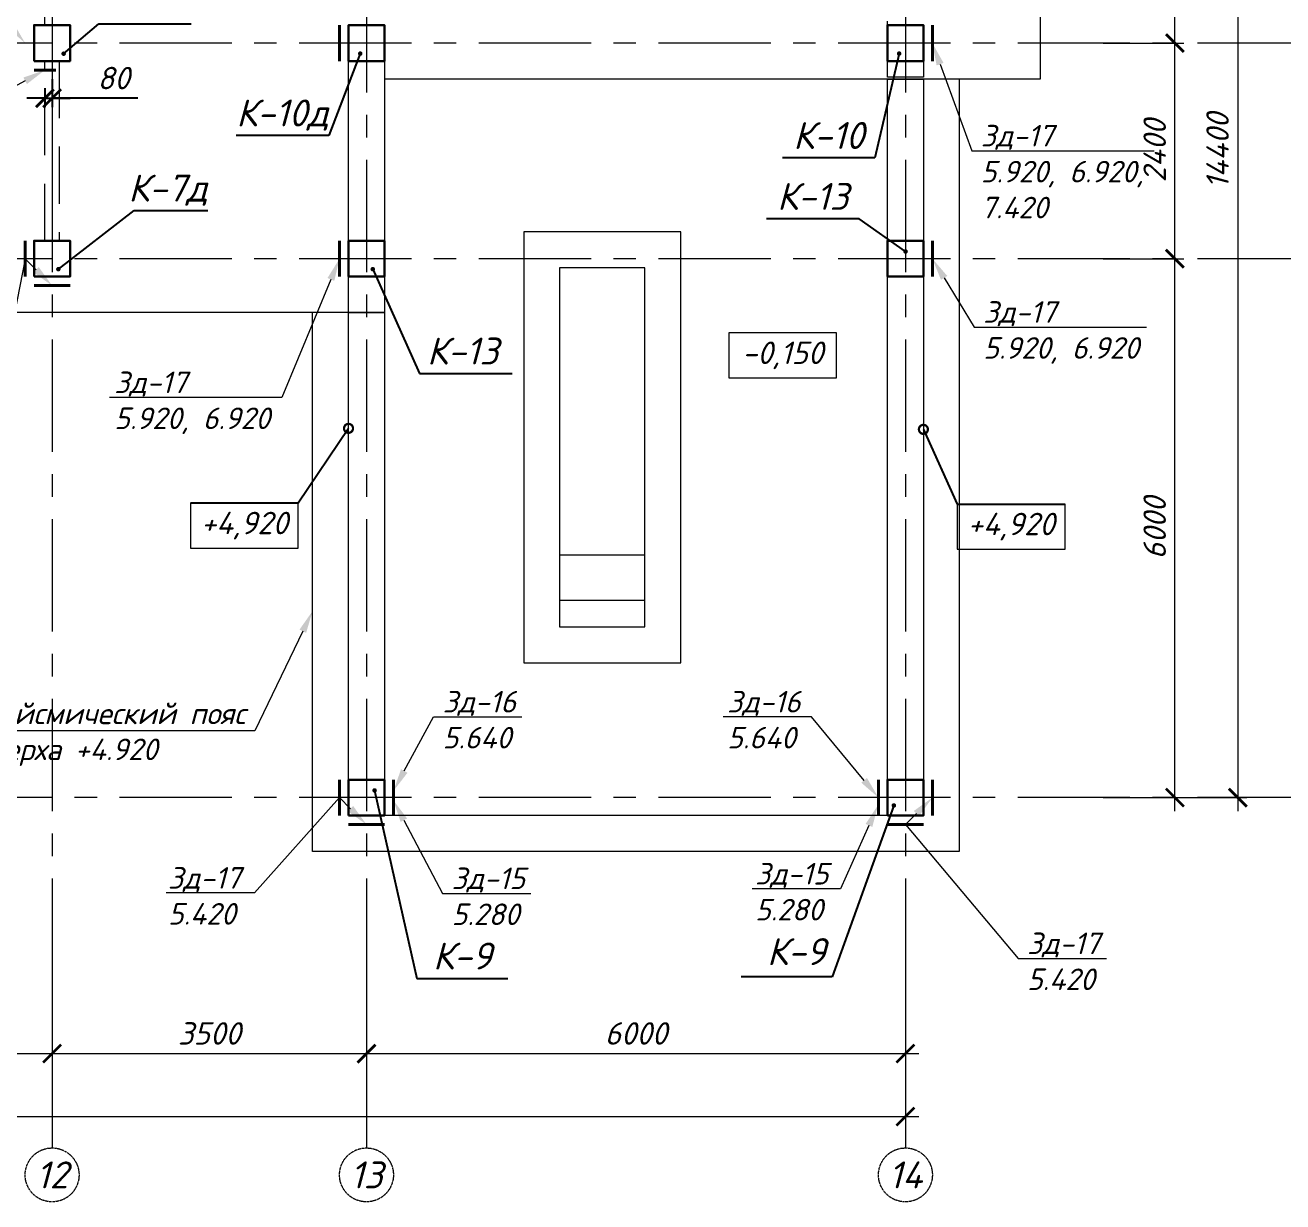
# Model space of a CAD drawing. Header units: millimetres. Extents: x -41985 to 836963, y -232665 to -4590.
# Drawn here: x 57850 to 71852, y -58706 to -45606 of the extents above; entities that cross this region are included whole.
import ezdxf
from ezdxf import colors
from ezdxf.entities.mleader import LeaderData, LeaderLine
from ezdxf.enums import TextEntityAlignment as Align
from ezdxf.math import Vec2, Vec3

# ---------------------------------------------------------------- set-up
doc = ezdxf.new("R2010")
doc.units = ezdxf.units.MM
doc.header["$PDMODE"] = 35
for name, pattern in [('CENTERX2', [4, 2.5, -0.5, 0.5, -0.5]), ('DASHED2', [0.375, 0.25, -0.125]), ('HIDDEN2', [4.7625, 3.175, -1.5875])]:
    doc.linetypes.add(name, pattern=pattern)
doc.layers.get('Defpoints').update_dxf_attribs({"color": 1, "lineweight": 0})
for name, color, linetype, lineweight in [('#Закл выноски и размеры', 7, 'Continuous', 13), ('#Закладные', 10, 'Continuous', 40), ('k_ Выноски', 7, 'Continuous', 13), ('k_ Осевая', 8, 'CENTERX2', 9), ('k_ Осевые размеры', 251, 'Continuous', 5), ('k_ Отметки', 251, 'Continuous', 13), ('k_ Позиции', 1, 'Continuous', 13), ('Балки', 24, 'DASHED2', 5), ('Колонна', 84, 'Continuous', 30), ('Линия пунктир', 190, 'HIDDEN2', 9), ('Линия Тонкая', 86, 'Continuous', 9), ('Перекрытие. Отм. 0.000', 214, 'Continuous', 40)]:
    doc.layers.add(name, color=color, linetype=linetype, lineweight=lineweight)
doc.styles.get("Standard").update_dxf_attribs({"font": 'isocpeur.ttf'})
doc.styles.add('STEP PR', font='isocpeui.ttf')
doc.dimstyles.get("Standard").update_dxf_attribs({"dimtxt": 0.18, "dimasz": 0.18, "dimexe": 0.18, "dimexo": 0.0625, "dimgap": 0.09, "dimtad": 0, "dimtih": 1, "dimtoh": 1, "dimdec": 4, "dimzin": 0, "dimdsep": 46, "dimtxsty": 'Standard', "dimcen": 0.09, "dimadec": 0, "dimazin": 0, "dimtfac": 1, "dimtdec": 4, "dimtofl": 0, "dimtmove": 0, "dimatfit": 3, "dimfxl": 1, "dimtolj": 1, "dimtzin": 0, "dimarcsym": 0})
doc.dimstyles.new('STEP PR', dxfattribs={"dimscale": 100, "dimtxt": 2.5, "dimasz": 2, "dimexe": 1, "dimexo": 2, "dimgap": 1, "dimtad": 1, "dimdec": 4, "dimlfac": -1, "dimtxsty": 'STEP PR', "dimblk": 'ARCHTICK', "dimcen": 2, "dimdle": 1.5, "dimclrt": 1, "dimadec": 0, "dimazin": 0, "dimtfac": 1, "dimtdec": 4, "dimtmove": 1, "dimatfit": 3, "dimldrblk": 'DOTSMALL', "dimfxl": 1, "dimtolj": 1, "dimtzin": 0, "dimarcsym": 0})

# ---------------------------------------------------------------- blocks, each defined once
blk = doc.blocks.new('_ArchTick')
at = {"color": 0, "linetype": 'ByBlock', "const_width": 0.15}
blk.add_lwpolyline([(-0.5, -0.5), (0.5, 0.5)], dxfattribs=at)
blk = doc.blocks.new('*D2252')
at = {"layer": 'Defpoints', "color": 0, "transparency": 16777216}
for p in [(0, -1850), (67650, -1850), (67650, -3550)]:
    blk.add_point(p, dxfattribs=at)
at = {"layer": 'k_ Осевые размеры', "color": 0, "lineweight": -2, "transparency": 16777216}
for p, q in [((0, -2050), (0, -3650)), ((67650, -2050), (67650, -3650)), ((-150, -3550), (67800, -3550))]:
    blk.add_line(p, q, dxfattribs=at)
at = {"layer": 'k_ Осевые размеры', "color": 0, "lineweight": -2, "transparency": 16777216, "xscale": 200, "yscale": 200, "zscale": 200, "rotation": 180}
blk.add_blockref('_ArchTick', (0, -3550), dxfattribs=at)
at = {"layer": 'k_ Осевые размеры', "color": 0, "lineweight": -2, "transparency": 16777216, "xscale": 200, "yscale": 200, "zscale": 200}
blk.add_blockref('_ArchTick', (67650, -3550), dxfattribs=at)
at = {"layer": 'k_ Осевые размеры', "color": 1, "transparency": 16777216, "insert": (33825, -3323), "char_height": 250, "attachment_point": 5, "style": 'STEP PR'}
blk.add_mtext('\\A1;67650', dxfattribs=at)
blk = doc.blocks.new('_DotSmall')
at = {"color": 0, "linetype": 'ByBlock', "const_width": 0.5}
blk.add_lwpolyline([(-0.0625, 0, 1), (0.0625, 0, 1)], format="xyb", close=True, dxfattribs=at)
blk = doc.blocks.new('*D2253')
at = {"layer": 'Defpoints', "color": 0, "transparency": 16777216}
for p in [(52150, -1850), (58150, -1850), (58150, -2850)]:
    blk.add_point(p, dxfattribs=at)
at = {"layer": 'k_ Осевые размеры', "color": 0, "lineweight": -2, "transparency": 16777216}
for p, q in [((52150, -2050), (52150, -2950)), ((58150, -2050), (58150, -2950)), ((52000, -2850), (58300, -2850))]:
    blk.add_line(p, q, dxfattribs=at)
at = {"layer": 'k_ Осевые размеры', "color": 0, "lineweight": -2, "transparency": 16777216, "xscale": 200, "yscale": 200, "zscale": 200, "rotation": 180}
blk.add_blockref('_ArchTick', (52150, -2850), dxfattribs=at)
at = {"layer": 'k_ Осевые размеры', "color": 0, "lineweight": -2, "transparency": 16777216, "xscale": 200, "yscale": 200, "zscale": 200}
blk.add_blockref('_ArchTick', (58150, -2850), dxfattribs=at)
at = {"layer": 'k_ Осевые размеры', "color": 1, "transparency": 16777216, "insert": (55150, -2625), "char_height": 250, "attachment_point": 5, "style": 'STEP PR'}
blk.add_mtext('\\A1;6000', dxfattribs=at)
blk = doc.blocks.new('*D2254')
at = {"layer": 'Defpoints', "color": 0, "transparency": 16777216}
for p in [(58150, -1850), (61650, -1850), (61650, -2850)]:
    blk.add_point(p, dxfattribs=at)
at = {"layer": 'k_ Осевые размеры', "color": 0, "lineweight": -2, "transparency": 16777216}
for p, q in [((58150, -2050), (58150, -2950)), ((61650, -2050), (61650, -2950)), ((58000, -2850), (61800, -2850))]:
    blk.add_line(p, q, dxfattribs=at)
at = {"layer": 'k_ Осевые размеры', "color": 0, "lineweight": -2, "transparency": 16777216, "xscale": 200, "yscale": 200, "zscale": 200, "rotation": 180}
blk.add_blockref('_ArchTick', (58150, -2850), dxfattribs=at)
at = {"layer": 'k_ Осевые размеры', "color": 0, "lineweight": -2, "transparency": 16777216, "xscale": 200, "yscale": 200, "zscale": 200}
blk.add_blockref('_ArchTick', (61650, -2850), dxfattribs=at)
at = {"layer": 'k_ Осевые размеры', "color": 1, "transparency": 16777216, "insert": (59900, -2625), "char_height": 250, "attachment_point": 5, "style": 'STEP PR'}
blk.add_mtext('\\A1;3500', dxfattribs=at)
blk = doc.blocks.new('*D2255')
at = {"layer": 'Defpoints', "color": 0, "transparency": 16777216}
for p in [(61650, -1850), (67650, -1850), (67650, -2850)]:
    blk.add_point(p, dxfattribs=at)
at = {"layer": 'k_ Осевые размеры', "color": 0, "lineweight": -2, "transparency": 16777216}
for p, q in [((61650, -2050), (61650, -2950)), ((67650, -2050), (67650, -2950)), ((61500, -2850), (67800, -2850))]:
    blk.add_line(p, q, dxfattribs=at)
at = {"layer": 'k_ Осевые размеры', "color": 0, "lineweight": -2, "transparency": 16777216, "xscale": 200, "yscale": 200, "zscale": 200, "rotation": 180}
blk.add_blockref('_ArchTick', (61650, -2850), dxfattribs=at)
at = {"layer": 'k_ Осевые размеры', "color": 0, "lineweight": -2, "transparency": 16777216, "xscale": 200, "yscale": 200, "zscale": 200}
blk.add_blockref('_ArchTick', (67650, -2850), dxfattribs=at)
at = {"layer": 'k_ Осевые размеры', "color": 1, "transparency": 16777216, "insert": (64650, -2625), "char_height": 250, "attachment_point": 5, "style": 'STEP PR'}
blk.add_mtext('\\A1;6000', dxfattribs=at)
blk = doc.blocks.new('*D2259')
at = {"layer": 'Defpoints', "color": 0, "transparency": 16777216}
for p in [(69650, 6000), (70650, 6000), (69650, 0)]:
    blk.add_point(p, dxfattribs=at)
at = {"layer": 'k_ Осевые размеры', "color": 0, "lineweight": -2, "transparency": 16777216}
for p, q in [((70650, -150), (70650, 6150)), ((69850, 6000), (70750, 6000)), ((69850, 0), (70750, 0))]:
    blk.add_line(p, q, dxfattribs=at)
at = {"layer": 'k_ Осевые размеры', "color": 0, "lineweight": -2, "transparency": 16777216, "xscale": 200, "yscale": 200, "zscale": 200}
for p, rotation in [((70650, 6000), 90), ((70650, 0), 270)]:
    blk.add_blockref('_ArchTick', p, dxfattribs=dict(at, rotation=rotation))
at = {"layer": 'k_ Осевые размеры', "color": 1, "transparency": 16777216, "insert": (70425, 3000), "char_height": 250, "attachment_point": 5, "rotation": 90, "style": 'STEP PR'}
blk.add_mtext('\\A1;6000', dxfattribs=at)
blk = doc.blocks.new('*D2260')
at = {"layer": 'Defpoints', "color": 0, "transparency": 16777216}
for p in [(69650, 10200), (70650, 10200), (69650, 8400)]:
    blk.add_point(p, dxfattribs=at)
at = {"layer": 'k_ Осевые размеры', "color": 0, "lineweight": -2, "transparency": 16777216}
for p, q in [((70650, 8250), (70650, 10350)), ((69850, 10200), (70750, 10200)), ((69850, 8400), (70750, 8400))]:
    blk.add_line(p, q, dxfattribs=at)
at = {"layer": 'k_ Осевые размеры', "color": 0, "lineweight": -2, "transparency": 16777216, "xscale": 200, "yscale": 200, "zscale": 200}
for p, rotation in [((70650, 10200), 90), ((70650, 8400), 270)]:
    blk.add_blockref('_ArchTick', p, dxfattribs=dict(at, rotation=rotation))
at = {"layer": 'k_ Осевые размеры', "color": 1, "transparency": 16777216, "insert": (70425, 9300), "char_height": 250, "attachment_point": 5, "rotation": 90, "style": 'STEP PR'}
blk.add_mtext('\\A1;1800', dxfattribs=at)
blk = doc.blocks.new('*D2262')
at = {"layer": 'Defpoints', "color": 0, "transparency": 16777216}
for p in [(69650, 14400), (69650, 0), (71350, 0)]:
    blk.add_point(p, dxfattribs=at)
at = {"layer": 'k_ Осевые размеры', "color": 0, "lineweight": -2, "transparency": 16777216}
for p, q in [((71350, 14550), (71350, -150)), ((69850, 14400), (71450, 14400)), ((69850, 0), (71450, 0))]:
    blk.add_line(p, q, dxfattribs=at)
at = {"layer": 'k_ Осевые размеры', "color": 0, "lineweight": -2, "transparency": 16777216, "xscale": 200, "yscale": 200, "zscale": 200}
for p, rotation in [((71350, 14400), 90), ((71350, 0), 270)]:
    blk.add_blockref('_ArchTick', p, dxfattribs=dict(at, rotation=rotation))
at = {"layer": 'k_ Осевые размеры', "color": 1, "transparency": 16777216, "insert": (71125, 7200), "char_height": 250, "attachment_point": 5, "rotation": 90, "style": 'STEP PR'}
blk.add_mtext('\\A1;14400', dxfattribs=at)
blk = doc.blocks.new('*D2263')
at = {"layer": 'Defpoints', "color": 0, "transparency": 16777216}
for p in [(69650, 8400), (70650, 8400), (69650, 6000)]:
    blk.add_point(p, dxfattribs=at)
at = {"layer": 'k_ Осевые размеры', "color": 0, "lineweight": -2, "transparency": 16777216}
for p, q in [((70650, 5850), (70650, 8550)), ((69850, 8400), (70750, 8400)), ((69850, 6000), (70750, 6000))]:
    blk.add_line(p, q, dxfattribs=at)
at = {"layer": 'k_ Осевые размеры', "color": 0, "lineweight": -2, "transparency": 16777216, "xscale": 200, "yscale": 200, "zscale": 200}
for p, rotation in [((70650, 8400), 90), ((70650, 6000), 270)]:
    blk.add_blockref('_ArchTick', p, dxfattribs=dict(at, rotation=rotation))
at = {"layer": 'k_ Осевые размеры', "color": 1, "transparency": 16777216, "insert": (70425, 7200), "char_height": 250, "attachment_point": 5, "rotation": 90, "style": 'STEP PR'}
blk.add_mtext('\\A1;2400', dxfattribs=at)
blk = doc.blocks.new('*U2186')
blk.add_lwpolyline([(-200, -200), (200, -200), (200, 200), (-200, 200)], close=True)
blk = doc.blocks.new('*U2366')
at = {"layer": 'Балки', "ltscale": 2500}
for points in [[(67450, 14200), (67850, 14200), (67850, 8020), (67450, 8020)], [(61450, 5800), (61850, 5800), (61850, 5400), (61450, 5400)]]:
    blk.add_lwpolyline(points, close=True, dxfattribs=at)
at = {"layer": 'Линия пунктир', "ltscale": 200}
for points in [[(58070, 14200), (58230, 14200), (58230, 8600), (58070, 8600)], [(58070, 8200), (58230, 8200), (58230, 6200), (58070, 6200)]]:
    blk.add_lwpolyline(points, close=True, dxfattribs=at)
at = {"layer": 'Линия Тонкая'}
for points in [[(61450, 8200), (61850, 8200), (61850, 6200), (61450, 6200)], [(67450, 8000), (67850, 8000), (67850, 200), (67450, 200)], [(61450, 5400), (61850, 5400), (61850, 200), (61450, 200)]]:
    blk.add_lwpolyline(points, close=True, dxfattribs=at)
for p in [(58150, 8400), (61650, 8400), (67650, 8400), (58150, 6000), (61650, 6000), (67650, 6000), (61650, 0), (67650, 0)]:
    blk.add_blockref('*U2186', p)
blk = doc.blocks.new('REINFORCED_CONCRETE')
blk = doc.blocks.new('*D2180')
at = {"layer": '#Закл выноски и размеры', "color": 0, "lineweight": -2, "transparency": 16777216}
for p, q in [((58150, -46206), (58150, -46520)), ((58070, -46306), (58070, -46520)), ((58070, -46420), (57870, -46420)), ((58070, -46420), (58150, -46420)), ((58070, -46420), (58150, -46420)), ((58150, -46420), (58350, -46420)), ((59103, -46420), (58150, -46420))]:
    blk.add_line(p, q, dxfattribs=at)
at = {"layer": 'Defpoints', "color": 0, "transparency": 16777216}
for p in [(58150, -46006), (58070, -46106), (58150, -46420)]:
    blk.add_point(p, dxfattribs=at)
at = {"layer": '#Закл выноски и размеры', "color": 0, "lineweight": -2, "transparency": 16777216, "xscale": 200, "yscale": 200, "zscale": 200}
blk.add_blockref('_ArchTick', (58070, -46420), dxfattribs=at)
at = {"layer": '#Закл выноски и размеры', "color": 0, "lineweight": -2, "transparency": 16777216, "xscale": 200, "yscale": 200, "zscale": 200, "rotation": 180}
blk.add_blockref('_ArchTick', (58150, -46420), dxfattribs=at)
at = {"layer": '#Закл выноски и размеры', "color": 1, "transparency": 16777216, "insert": (58834, -46195), "char_height": 250, "attachment_point": 5, "style": 'STEP PR'}
blk.add_mtext('\\A1;80', dxfattribs=at)
blk = doc.blocks.new('*U2241')
at = {"layer": 'k_ Осевая', "ltscale": 500}
for points in [[(58150, 15100), (58150, -3900)], [(61650, 15100), (61650, -3900)], [(67650, 15100), (67650, -3900)], [(72150, 8400), (33900, 8400)], [(72150, 6000), (-4500, 6000)], [(72150, 0), (-4500, 0)]]:
    blk.add_lwpolyline(points, dxfattribs=at)
at = {"layer": 'k_ Осевая', "color": 254, "linetype": 'ByBlock', "lineweight": 15, "ltscale": 10}
for centre in [(58150, -4200), (61650, -4200), (67650, -4200)]:
    blk.add_circle(centre, 300, dxfattribs=at)
at = {"layer": 'k_ Осевая', "color": 1, "linetype": 'ByBlock', "char_height": 300, "width": 484.8732214, "attachment_point": 5, "style": 'STEP PR'}
for s, insert in [('12', (58150, -4200)), ('13', (61650, -4200)), ('14', (67650, -4200))]:
    blk.add_mtext(s, dxfattribs=dict(at, insert=insert))
at = {"layer": 'k_ Осевые размеры'}
for base, p1, p2, picture, middle in [((71350, 0), (69650, 14400), (69650, 0), '*D2262', (71125, 7200)), ((70650, 10200), (69650, 8400), (69650, 10200), '*D2260', (70425, 9300)), ((70650, 8400), (69650, 6000), (69650, 8400), '*D2263', (70425, 7200)), ((70650, 6000), (69650, 0), (69650, 6000), '*D2259', (70425, 3000))]:
    dim = blk.add_linear_dim(base=base, p1=p1, p2=p2, angle=90, dimstyle='STEP PR', dxfattribs=at)
    dim.commit()
    dim.dimension.update_dxf_attribs({"geometry": picture, "text_midpoint": middle})
for base, p1, p2, picture, middle in [((67650, -3550), (0, -1850), (67650, -1850), '*D2252', (33825, -3323.3901515152)), ((58150, -2850), (52150, -1850), (58150, -1850), '*D2253', (55150, -2625)), ((61650, -2850), (58150, -1850), (61650, -1850), '*D2254', (59900, -2625)), ((67650, -2850), (61650, -1850), (67650, -1850), '*D2255', (64650, -2625))]:
    dim = blk.add_linear_dim(base=base, p1=p1, p2=p2, dimstyle='STEP PR', dxfattribs=at)
    dim.commit()
    dim.dimension.update_dxf_attribs({"geometry": picture, "text_midpoint": middle})

msp = doc.modelspace()

# ---------------------------------------------------------------- linework, layer by layer
at = {"layer": '#Закл выноски и размеры'}
msp.add_lwpolyline([(58150, -46005.94546), (58150, -48005.94546)], dxfattribs=at)
at = {"layer": '#Закладные'}
for points in [[(61350, -45605.94546), (61350, -46005.94546)], [(67950, -45605.94546), (67950, -46005.94546)], [(57950, -46105.94546), (58190, -46105.94546)], [(57950, -46105.94546), (58190, -46105.94546)], [(57850, -48005.94546), (57850, -48405.94546)], [(61350, -48005.94546), (61350, -48405.94546)], [(67950, -48005.94546), (67950, -48405.94546)], [(57950, -48505.94546), (58350, -48505.94546)], [(61350, -54005.94546), (61350, -54405.94546)], [(67950, -54005.94546), (67950, -54405.94546)], [(61450, -54505.94546), (61850, -54505.94546)], [(67450, -54505.94546), (67850, -54505.94546)]]:
    msp.add_lwpolyline(points, dxfattribs=at)
at = {"layer": '#Закладные', "color": 5}
for points in [[(61950, -54005.94546), (61950, -54405.94546)], [(67350, -54405.94546), (67350, -54005.94546)]]:
    msp.add_lwpolyline(points, dxfattribs=at)
at = {"layer": 'k_ Отметки'}
for points in [[(65683.28603, -49532.6759), (66883.28603, -49532.6759), (66883.28603, -49032.6759), (65683.28603, -49032.6759)], [(59691.10919, -51427.63823), (60891.10919, -51427.63823), (60891.10919, -50927.63823), (59691.10919, -50927.63823)], [(68226.59707, -51438.68673), (69426.59707, -51438.68673), (69426.59707, -50938.68673), (68226.59707, -50938.68673)]]:
    msp.add_lwpolyline(points, close=True, dxfattribs=at)
at = {"layer": 'Линия Тонкая'}
for points in [[(63400, -52705.94546), (65150, -52705.94546), (65150, -47905.94546), (63400, -47905.94546)], [(63800, -52305.94546), (64750, -52305.94546), (64750, -48305.94546), (63800, -48305.94546)], [(63800, -52005.94546), (64750, -52005.94546), (64750, -51505.94546), (63800, -51505.94546)]]:
    msp.add_lwpolyline(points, close=True, dxfattribs=at)
at = {"layer": 'Перекрытие. Отм. 0.000', "lineweight": 5}
msp.add_lwpolyline([(58350, -39305.94546), (58350, -40005.94546), (58230, -40005.94546), (58230, -45085.94546), (59550, -45085.94546), (59550, -44585.94546), (61570, -44585.94546), (61570, -40005.94546), (61450, -40005.94546), (61450, -39305.94546), (67950, -39305.94546), (67950, -39305.94546), (69150, -39305.94546), (69150, -46205.94546), (61850, -46205.94546), (61850, -48805.94546), (33690, -48805.94546), (33690, -42605.94546), (34070, -42605.94546), (34070, -40005.94546), (33950, -40005.94546), (33950, -39605.94546), (33950, -39605.94546), (33950, -39305.94546)], close=True, dxfattribs=at)
for points in [[(68250, -46205.94546), (68250, -54805.94546), (61050, -54805.94546), (61050, -48805.94546)], [(67850, -46205.94546), (67850, -54405.94546), (61450, -54405.94546), (61450, -48805.94546)]]:
    msp.add_lwpolyline(points, dxfattribs=at)

# ---------------------------------------------------------------- block references
at = {"layer": 'k_ Осевая'}
msp.add_blockref('*U2241', (0, -54205.94546), dxfattribs=at)
at = {"layer": 'k_ Позиции'}
ref = msp.add_blockref('REINFORCED_CONCRETE', (60714.11292, -46833.48091), dxfattribs=dict(at, xscale=100, yscale=100, zscale=100))
ref.add_attrib('POSITION', 'К-10д', dxfattribs={"layer": '0', "color": 0, "linetype": 'ByBlock', "height": 300, "style": 'STEP PR', "flags": 2}).set_placement((60714.11292, -46733.48091), align=Align.CENTER)
ref = msp.add_blockref('REINFORCED_CONCRETE', (66795.47445, -47084.21312), dxfattribs=dict(at, xscale=100, yscale=100, zscale=100))
ref.add_attrib('POSITION', 'К-10', dxfattribs={"layer": '0', "color": 0, "linetype": 'ByBlock', "height": 300, "style": 'STEP PR', "flags": 2}).set_placement((66795.47445, -46984.21312), align=Align.CENTER)
ref = msp.add_blockref('REINFORCED_CONCRETE', (59474.89188, -47669.54764), dxfattribs=dict(at, xscale=-100, yscale=100, zscale=100))
ref.add_attrib('POSITION', 'К-7д', dxfattribs={"layer": '0', "color": 0, "linetype": 'ByBlock', "height": 300, "style": 'STEP PR', "flags": 2}).set_placement((59439.43733, -47569.54764), align=Align.CENTER)
ref = msp.add_blockref('REINFORCED_CONCRETE', (66618.45952, -47762.61713), dxfattribs=dict(at, xscale=100, yscale=100, zscale=100))
ref.add_attrib('POSITION', 'К-13', dxfattribs={"layer": '0', "color": 0, "linetype": 'ByBlock', "height": 300, "style": 'STEP PR', "flags": 2}).set_placement((66618.45952, -47662.61713), align=Align.CENTER)
ref = msp.add_blockref('REINFORCED_CONCRETE', (62756.63183, -49484.21312), dxfattribs=dict(at, xscale=-100, yscale=100, zscale=100, rotation=4.156675004196587e-12))
ref.add_attrib('POSITION', 'К-13', dxfattribs={"layer": '0', "color": 0, "linetype": 'ByBlock', "height": 300, "style": 'STEP PR', "flags": 2}).set_placement((62721.17729, -49384.21312), align=Align.CENTER)
ref = msp.add_blockref('REINFORCED_CONCRETE', (62717.73299, -56218.9384), dxfattribs=dict(at, xscale=100, yscale=100, zscale=100))
ref.add_attrib('POSITION', 'К-9', dxfattribs={"layer": '0', "color": 0, "linetype": 'ByBlock', "height": 300, "style": 'STEP PR', "flags": 2}).set_placement((62717.73299, -56118.9384), align=Align.CENTER)
ref = msp.add_blockref('REINFORCED_CONCRETE', (66436.0696, -56169.85912), dxfattribs=dict(at, xscale=100, yscale=100, zscale=100))
ref.add_attrib('POSITION', 'К-9', dxfattribs={"layer": '0', "color": 0, "linetype": 'ByBlock', "height": 300, "style": 'STEP PR', "flags": 2}).set_placement((66436.0696, -56069.85912), align=Align.CENTER)
at = {"layer": 'Колонна'}
msp.add_blockref('*U2366', (0, -54205.94546), dxfattribs=at)

# ---------------------------------------------------------------- texts
at = {"layer": 'k_ Отметки', "char_height": 250, "width": 1200, "attachment_point": 5, "style": 'STEP PR'}
for s, insert in [('-0,150', (66283.28603, -49282.6759)), ('+4,920', (60291.10919, -51177.63823)), ('+4,920', (68826.59707, -51188.68673))]:
    msp.add_mtext(s, dxfattribs=dict(at, insert=insert))

# ---------------------------------------------------------------- dimensions: what is measured, and where the dimension line sits
at = {"layer": '#Закл выноски и размеры'}
dim = msp.add_linear_dim(base=(58150, -46420.03658), p1=(58070, -46105.94546), p2=(58150, -46005.94546), dimstyle='STEP PR', dxfattribs=at)
dim.commit()
dim.dimension.update_dxf_attribs({"geometry": '*D2180', "text_midpoint": (58833.81504, -46420.03658), "dimtype": 160})

# ---------------------------------------------------------------- leaders
at = {"layer": '#Закл выноски и размеры', "color": 5}
ml = msp.add_multileader_mtext('Standard', dxfattribs=at)
ml.set_content('Зд-16\\P7.880', color=5, style='STEP PR')
ml.set_leader_properties(color=256, linetype='ByLayer', lineweight=-1)
ml.build(insert=Vec2(0, 0))
ml.multileader.update_dxf_attribs({"text_left_attachment_type": 6, "text_right_attachment_type": 6, "dogleg_length": 0, "arrow_head_size": 250})
ctx = ml.context
ctx.base_point, ctx.char_height, ctx.arrow_head_size, ctx.landing_gap_size, ctx.plane_origin = Vec3(56065.0368, -44905.90062), 240, 250, 100, Vec3(72510.12465, -54027.26114)
ctx.left_attachment, ctx.right_attachment = 6, 6
notes = []
notes.append((ctx, [(1, (1, 1, 0), (57104.30953, -44905.90062), (-1, 0), 0, [(1, [(57850, -45805.94546)], 0, [])])]))
ctx.mtext.insert, ctx.mtext.rotation, ctx.mtext.width, ctx.mtext.flow_direction = Vec3(56165.0368, -44617.90062), 6.2831853072, 1886.4699691, 5
at = {"layer": '#Закл выноски и размеры'}
ml = msp.add_multileader_mtext('Standard', dxfattribs=at)
ml.set_content('Зд-17\\P5.920, 6.920, 7.420', color=256, style='STEP PR')
ml.set_leader_properties(color=256, linetype='ByLayer', lineweight=-1)
ml.build(insert=Vec2(0, 0))
ml.multileader.update_dxf_attribs({"text_left_attachment_type": 6, "text_right_attachment_type": 6, "dogleg_length": 0, "arrow_head_size": 250})
ctx = ml.context
ctx.base_point, ctx.char_height, ctx.arrow_head_size, ctx.landing_gap_size, ctx.plane_origin = Vec3(68388.18516, -47004.37536), 240, 250, 100, Vec3(79075.95754, -50043.37049)
ctx.left_attachment, ctx.right_attachment = 6, 6
notes.append((ctx, [(0, (1, 1, 0), (68388.18516, -47004.37536), (1, 0), 0, [(0, [(67950, -45805.94546)], 0, [])])]))
ctx.mtext.insert, ctx.mtext.rotation, ctx.mtext.width, ctx.mtext.defined_height, ctx.mtext.flow_direction = Vec3(68488.18516, -46716.37536), 6.2831853072, 1913.6363636, 753.78184, 5
ml = msp.add_multileader_mtext('Standard', dxfattribs=at)
ml.set_content('Зд-17\\P5.920, 6.920, 7.420', color=256, style='STEP PR')
ml.set_leader_properties(color=256, linetype='ByLayer', lineweight=-1)
ml.build(insert=Vec2(0, 0))
ml.multileader.update_dxf_attribs({"text_left_attachment_type": 6, "text_right_attachment_type": 6, "dogleg_length": 0, "arrow_head_size": 250})
ctx = ml.context
ctx.base_point, ctx.char_height, ctx.arrow_head_size, ctx.landing_gap_size, ctx.plane_origin = Vec3(55279.93566, -46527.22678), 240, 250, 100, Vec3(64971.70452, -52436.44424)
ctx.left_attachment, ctx.right_attachment = 6, 6
notes.append((ctx, [(1, (1, 1, 0), (57293.57203, -46527.22678), (-1, 0), 0, [(0, [(58070, -46105.94546)], 0, [])])]))
ctx.mtext.insert, ctx.mtext.rotation, ctx.mtext.width, ctx.mtext.defined_height, ctx.mtext.flow_direction = Vec3(55379.93566, -46239.22678), 6.2831853072, 2507.8505885, 1041.78184, 5
ml = msp.add_multileader_mtext('Standard', dxfattribs=at)
ml.set_content('Зд-17\\P5.920, 6.920', color=256, style='STEP PR')
ml.set_leader_properties(color=256, linetype='ByLayer', lineweight=-1)
ml.build(insert=Vec2(0, 0))
ml.multileader.update_dxf_attribs({"text_left_attachment_type": 6, "text_right_attachment_type": 6, "dogleg_length": 0, "arrow_head_size": 250})
ctx = ml.context
ctx.base_point, ctx.char_height, ctx.arrow_head_size, ctx.landing_gap_size, ctx.plane_origin = Vec3(55581.9557, -49745.8344), 240, 250, 100, Vec3(65242.30095, -55587.4604)
ctx.left_attachment, ctx.right_attachment = 6, 6
notes.append((ctx, [(1, (1, 1, 0), (57546.86479, -49745.8344), (-1, 0), 0, [(1, [(58150, -48505.94546), (57850, -48205.94546)], 0, [])])]))
ctx.mtext.insert, ctx.mtext.rotation, ctx.mtext.width, ctx.mtext.defined_height, ctx.mtext.flow_direction = Vec3(55681.9557, -49457.8344), 6.2831853072, 2507.8505885, 1041.78184, 5
ml = msp.add_multileader_mtext('Standard', dxfattribs=at)
ml.set_content('Зд-17\\P5.920, 6.920', color=256, style='STEP PR')
ml.set_leader_properties(color=256, linetype='ByLayer', lineweight=-1)
ml.build(insert=Vec2(0, 0))
ml.multileader.update_dxf_attribs({"text_left_attachment_type": 6, "text_right_attachment_type": 6, "dogleg_length": 0, "arrow_head_size": 250})
ctx = ml.context
ctx.base_point, ctx.char_height, ctx.arrow_head_size, ctx.landing_gap_size, ctx.plane_origin = Vec3(58741.51717, -49750.45095), 240, 250, 100, Vec3(68289.53502, -55382.71682)
ctx.left_attachment, ctx.right_attachment = 6, 6
notes.append((ctx, [(1, (1, 1, 0), (60706.42627, -49750.45095), (-1, 0), 0, [(0, [(61350, -48205.94546)], 0, [])])]))
ctx.mtext.insert, ctx.mtext.rotation, ctx.mtext.width, ctx.mtext.defined_height, ctx.mtext.flow_direction = Vec3(58841.51717, -49462.45095), 6.2831853072, 2010.0077891, 829.54667, 5
ml = msp.add_multileader_mtext('Standard', dxfattribs=at)
ml.set_content('Зд-17\\P5.920, 6.920', color=256, style='STEP PR')
ml.set_leader_properties(color=256, linetype='ByLayer', lineweight=-1)
ml.build(insert=Vec2(0, 0))
ml.multileader.update_dxf_attribs({"text_left_attachment_type": 6, "text_right_attachment_type": 6, "dogleg_length": 0, "arrow_head_size": 250})
ctx = ml.context
ctx.base_point, ctx.char_height, ctx.arrow_head_size, ctx.landing_gap_size, ctx.plane_origin = Vec3(68416.20636, -48967.32853), 240, 250, 100, Vec3(79075.95754, -52443.37049)
ctx.left_attachment, ctx.right_attachment = 6, 6
notes.append((ctx, [(0, (1, 1, 0), (68416.20636, -48967.32853), (1, 0), 0, [(0, [(67950, -48205.94546)], 0, [])])]))
ctx.mtext.insert, ctx.mtext.rotation, ctx.mtext.width, ctx.mtext.defined_height, ctx.mtext.flow_direction = Vec3(68516.20636, -48679.32853), 6.2831853072, 1913.6363636, 753.78184, 5
ml = msp.add_multileader_mtext('Standard', dxfattribs=at)
ml.set_content('Антисейсмический пояс\\PОтм. верха +4.920', color=256, style='STEP PR')
ml.set_leader_properties(color=256, linetype='ByLayer', lineweight=-1)
ml.build(insert=Vec2(0, 0))
ml.multileader.update_dxf_attribs({"text_left_attachment_type": 6, "text_right_attachment_type": 6, "dogleg_length": 0, "arrow_head_size": 250})
ctx = ml.context
ctx.base_point, ctx.char_height, ctx.arrow_head_size, ctx.landing_gap_size, ctx.plane_origin = Vec3(56564.7899, -53460.46345), 240, 250, 100, Vec3(67989.53502, -59304.96449)
ctx.left_attachment, ctx.right_attachment = 6, 6
notes.append((ctx, [(1, (1, 1, 0), (60406.42627, -53460.46345), (-1, 0), 0, [(0, [(61050, -52128.19313)], 0, [])])]))
ctx.mtext.insert, ctx.mtext.rotation, ctx.mtext.width, ctx.mtext.defined_height, ctx.mtext.flow_direction = Vec3(56664.7899, -53148.46345), 6.2831853072, 5371.2834409, 1041.78184, 5
at = {"layer": '#Закл выноски и размеры', "color": 5}
ml = msp.add_multileader_mtext('Standard', dxfattribs=at)
ml.set_content('Зд-16\\P5.640', color=5, style='STEP PR')
ml.set_leader_properties(color=256, linetype='ByLayer', lineweight=-1)
ml.build(insert=Vec2(0, 0))
ml.multileader.update_dxf_attribs({"text_left_attachment_type": 6, "text_right_attachment_type": 6, "dogleg_length": 0, "arrow_head_size": 250})
ctx = ml.context
ctx.base_point, ctx.char_height, ctx.arrow_head_size, ctx.landing_gap_size, ctx.plane_origin = Vec3(62397.47291, -53305.90062), 240, 250, 100, Vec3(79264.0153, -62427.26114)
ctx.left_attachment, ctx.right_attachment = 6, 6
notes.append((ctx, [(0, (1, 1, 0), (62397.47291, -53305.90062), (1, 0), 0, [(1, [(61951.52363, -54129.07168)], 0, [])])]))
ctx.mtext.insert, ctx.mtext.rotation, ctx.mtext.width, ctx.mtext.flow_direction = Vec3(62497.47291, -53017.90062), 6.2831853072, 1886.4699691, 5
ml = msp.add_multileader_mtext('Standard', dxfattribs=at)
ml.set_content('Зд-16\\P5.640', color=5, style='STEP PR')
ml.set_leader_properties(color=256, linetype='ByLayer', lineweight=-1)
ml.build(insert=Vec2(0, 0))
ml.multileader.update_dxf_attribs({"text_left_attachment_type": 6, "text_right_attachment_type": 6, "dogleg_length": 0, "arrow_head_size": 250})
ctx = ml.context
ctx.base_point, ctx.char_height, ctx.arrow_head_size, ctx.landing_gap_size, ctx.plane_origin = Vec3(65565.0368, -53305.90062), 240, 250, 100, Vec3(82010.12465, -62427.26114)
ctx.left_attachment, ctx.right_attachment = 6, 6
notes.append((ctx, [(1, (1, 1, 0), (66604.30953, -53305.90062), (-1, 0), 0, [(1, [(67350, -54205.94546)], 0, [])])]))
ctx.mtext.insert, ctx.mtext.rotation, ctx.mtext.width, ctx.mtext.flow_direction = Vec3(65665.0368, -53017.90062), 6.2831853072, 1886.4699691, 5
at = {"layer": '#Закл выноски и размеры'}
ml = msp.add_multileader_mtext('Standard', dxfattribs=at)
ml.set_content('Зд-17\\P5.420', color=256, style='STEP PR')
ml.set_leader_properties(color=256, linetype='ByLayer', lineweight=-1)
ml.build(insert=Vec2(0, 0))
ml.multileader.update_dxf_attribs({"text_left_attachment_type": 6, "text_right_attachment_type": 6, "dogleg_length": 0, "arrow_head_size": 250})
ctx = ml.context
ctx.base_point, ctx.char_height, ctx.arrow_head_size, ctx.landing_gap_size, ctx.plane_origin = Vec3(59339.67452, -55267.32853), 240, 250, 100, Vec3(72775.95754, -58743.37049)
ctx.left_attachment, ctx.right_attachment = 6, 6
notes.append((ctx, [(1, (1, 1, 0), (60403.85634, -55267.32853), (-1, 0), 0, [(1, [(61650, -54505.94546), (61350, -54205.94546)], 0, [])])]))
ctx.mtext.insert, ctx.mtext.rotation, ctx.mtext.width, ctx.mtext.defined_height, ctx.mtext.flow_direction = Vec3(59439.67452, -54979.32853), 6.2831853072, 1913.6363636, 753.78184, 5
at = {"layer": '#Закл выноски и размеры', "color": 5}
ml = msp.add_multileader_mtext('Standard', dxfattribs=at)
ml.set_content('Зд-15\\P5.280', color=5, style='STEP PR')
ml.set_leader_properties(color=256, linetype='ByLayer', lineweight=-1)
ml.build(insert=Vec2(0, 0))
ml.multileader.update_dxf_attribs({"text_left_attachment_type": 6, "text_right_attachment_type": 6, "dogleg_length": 0, "arrow_head_size": 250})
ctx = ml.context
ctx.base_point, ctx.char_height, ctx.arrow_head_size, ctx.landing_gap_size, ctx.plane_origin = Vec3(62497.69721, -55272.34913), 240, 250, 100, Vec3(79281.00945, -63282.87121)
ctx.left_attachment, ctx.right_attachment = 6, 6
notes.append((ctx, [(0, (1, 1, 0), (62497.69721, -55272.34913), (1, 0), 0, [(1, [(61948.95448, -54235.47923)], 0, [])])]))
ctx.mtext.insert, ctx.mtext.rotation, ctx.mtext.width, ctx.mtext.flow_direction = Vec3(62597.69721, -54984.34913), 6.2831853072, 1886.4699691, 5
ml = msp.add_multileader_mtext('Standard', dxfattribs=at)
ml.set_content('Зд-15\\P5.280', color=5, style='STEP PR')
ml.set_leader_properties(color=256, linetype='ByLayer', lineweight=-1)
ml.build(insert=Vec2(0, 0))
ml.multileader.update_dxf_attribs({"text_left_attachment_type": 6, "text_right_attachment_type": 6, "dogleg_length": 0, "arrow_head_size": 250})
ctx = ml.context
ctx.base_point, ctx.char_height, ctx.arrow_head_size, ctx.landing_gap_size, ctx.plane_origin = Vec3(65876.03587, -55221.0584), 240, 250, 100, Vec3(82300.2572, -63231.58048)
ctx.left_attachment, ctx.right_attachment = 6, 6
notes.append((ctx, [(1, (1, 1, 0), (66927.85406, -55221.0584), (-1, 0), 0, [(1, [(67346.13391, -54287.39282)], 0, [])])]))
ctx.mtext.insert, ctx.mtext.rotation, ctx.mtext.width, ctx.mtext.flow_direction = Vec3(65976.03587, -54933.0584), 6.2831853072, 1886.4699691, 5
at = {"layer": '#Закл выноски и размеры'}
ml = msp.add_multileader_mtext('Standard', dxfattribs=at)
ml.set_content('Зд-17\\P5.420', color=256, style='STEP PR')
ml.set_leader_properties(color=256, linetype='ByLayer', lineweight=-1)
ml.build(insert=Vec2(0, 0))
ml.multileader.update_dxf_attribs({"text_left_attachment_type": 6, "text_right_attachment_type": 6, "dogleg_length": 0, "arrow_head_size": 250})
ctx = ml.context
ctx.base_point, ctx.char_height, ctx.arrow_head_size, ctx.landing_gap_size, ctx.plane_origin = Vec3(68903.74629, -55995.74607), 240, 250, 100, Vec3(79075.95754, -58443.37049)
ctx.left_attachment, ctx.right_attachment = 6, 6
notes.append((ctx, [(0, (1, 1, 0), (68903.74629, -55995.74607), (1, 0), 0, [(1, [(67950, -54205.94546), (67650, -54505.94546)], 0, [])])]))
ctx.mtext.insert, ctx.mtext.rotation, ctx.mtext.width, ctx.mtext.defined_height, ctx.mtext.flow_direction = Vec3(69003.74629, -55707.74607), 6.2831853072, 1913.6363636, 753.78184, 5
at = {"layer": 'k_ Выноски', "ltscale": 100}
for points in [[(58278.5911, -45923.90399), (58668.62719, -45592.55306), (59699.80627, -45592.55306)], [(61580.47855, -45922.74425), (61229.70246, -46833.48091), (60198.52338, -46833.48091)], [(67580.47855, -45922.74425), (67311.06399, -47084.21312), (66279.88491, -47084.21312)], [(58219.52145, -48322.74425), (59065.46392, -47669.54764), (59884.31984, -47669.54764)], [(67651.92967, -48125.31636), (67134.04906, -47762.61713), (66102.86998, -47762.61713)], [(61719.52145, -48322.74425), (62241.04229, -49484.21312), (63272.22137, -49484.21312)], [(61740.37774, -54125.49357), (62211.9058, -56218.9384), (63223.56017, -56218.9384)], [(67521.11835, -54293.24694), (66834.75664, -56201.09159), (65823.10227, -56201.09159)]]:
    msp.add_leader(points, dimstyle='Standard', override={"dimscale": 100, "dimtxt": 2.5, "dimasz": 2, "dimexe": 1, "dimexo": 2, "dimgap": 0.7, "dimtih": 0, "dimtoh": 0, "dimlfac": -1, "dimzin": 8, "dimcen": 2, "dimdle": 1, "dimclrt": 1, "dimadec": 4, "dimtmove": 1, "dimldrblk": 'DotSmall', "dimfxl": 100}, dxfattribs=at)
at = {"layer": 'k_ Отметки'}
for points in [[(61450, -50094.89696), (60891.10919, -50927.63823), (59690.47596, -50927.63823)], [(67850, -50105.94546), (68226.59707, -50938.68673), (69427.2303, -50938.68673)]]:
    msp.add_leader(points, dimstyle='STEP PR', override={"dimgap": 1, "dimtad": 0}, dxfattribs=at)
for ctx, leaders in notes:
    for number, flags, end, landing, length, lines in leaders:
        leader = LeaderData()
        leader.index, (leader.has_last_leader_line, leader.has_dogleg_vector, leader.attachment_direction) = number, flags
        leader.last_leader_point, leader.dogleg_vector, leader.dogleg_length = Vec3(end), Vec3(landing), length
        for number, points, colour, breaks in lines:
            line = LeaderLine()
            line.index, line.vertices, line.color, line.breaks = number, Vec3.list(points), colors.encode_raw_color(colour), breaks
            leader.lines.append(line)
        ctx.leaders.append(leader)

doc.saveas('drawing.dxf')
